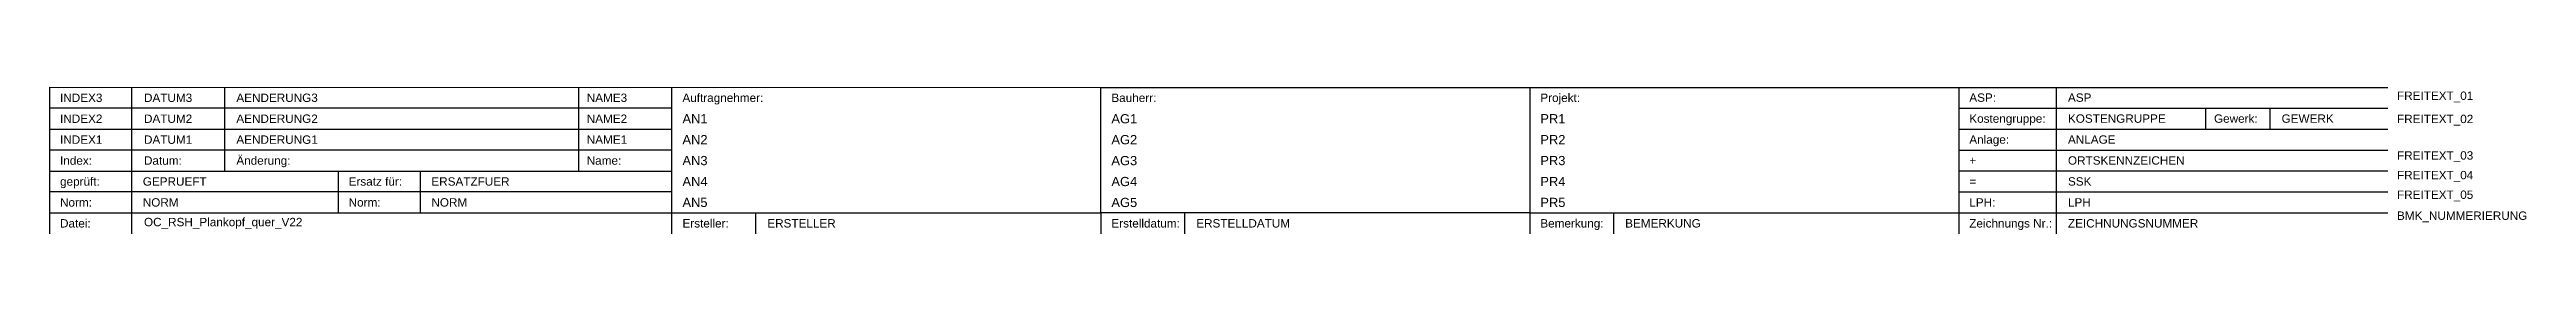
# Model space of a CAD drawing. Header units: millimetres. Extents: x 21 to 611, y 16 to 51.
import ezdxf
from ezdxf.enums import TextEntityAlignment as Align

# ---------------------------------------------------------------- set-up
doc = ezdxf.new("R2010")
doc.units = ezdxf.units.MM
doc.header["$LTSCALE"] = 100
doc.styles.add('Arial', font='arial.ttf')

msp = doc.modelspace()

# ---------------------------------------------------------------- linework, layer by layer
for p, q in [((21, 51), (271.45, 50.99)), ((21, 51), (21, 46)), ((40.5, 51), (40.5, 16)), ((169.27, 46), (169.27, 51)), ((475.82, 50.99), (475.82, 46.03)), ((499.11, 46.04), (499.11, 51.04)), ((475.82, 46.03), (578, 46.03)), ((475.82, 46.03), (475.82, 41.02)), ((499.11, 41.03), (499.11, 46.03)), ((534.61, 46.03), (534.61, 41.02)), ((550, 41.03), (550, 46.03)), ((21, 41), (21, 36)), ((169.27, 36), (169.27, 41)), ((475.82, 41.02), (578, 41.02)), ((475.82, 41.02), (475.82, 36.02)), ((475.82, 36.02), (578, 36.02)), ((475.82, 36.02), (475.82, 31.01)), ((499.11, 36.02), (499.11, 41.02)), ((499.11, 31.02), (499.11, 36.02)), ((21, 31), (21, 26)), ((109.25, 31), (109.25, 26)), ((169.27, 26), (169.27, 31)), ((475.82, 31.01), (578, 31.01)), ((475.82, 31.01), (475.82, 26)), ((499.11, 26.01), (499.11, 31.01)), ((109.25, 26), (109.25, 21)), ((475.82, 26.01), (578, 26)), ((475.82, 26), (475.82, 21)), ((499.11, 21), (499.11, 26)), ((21, 21), (21, 16)), ((169.27, 16), (169.27, 21)), ((169.27, 21), (271.45, 21)), ((189.27, 16), (189.27, 21)), ((271.45, 21), (271.45, 15.99)), ((291.45, 16), (291.45, 21)), ((373.63, 21.01), (373.63, 16)), ((373.63, 21), (578, 21)), ((393.63, 16), (393.63, 21)), ((475.82, 20.99), (475.82, 15.99)), ((499.11, 15.99), (499.11, 20.99))]:
    msp.add_line(p, q)
for points in [[(62.64, 51), (62.64, 31)], [(146.97, 51), (146.97, 31)], [(373.63, 50.99), (578, 50.99), (578, 50.99)], [(89.75, 31), (89.75, 21)]]:
    msp.add_lwpolyline(points)
for points in [[(271.45, 50.99), (373.63, 50.99), (373.63, 21), (271.45, 21)], [(21, 41), (169.27, 41), (169.27, 46), (21, 46)], [(21, 31), (169.27, 31), (169.27, 36), (21, 36)], [(21, 21), (169.27, 21), (169.27, 26), (21, 26)]]:
    msp.add_lwpolyline(points, close=True)

# ---------------------------------------------------------------- texts
at = {"style": 'Arial'}
for s, p in [('Auftragnehmer:', (171.77, 48.5)), ('Bauherr:', (273.95, 48.49)), ('Projekt:', (376.13, 48.5)), ('ASP:', (478.32, 48.54)), ('Kostengruppe:', (478.32, 43.53)), ('Gewerk:', (536.61, 43.53)), ('Anlage:', (478.32, 38.52)), ('geprüft:', (23.5, 28.5)), ('Index:', (23.5, 33.5)), ('Datum:', (43.5, 33.5)), ('Änderung:', (65.5, 33.5)), ('Ersatz für:', (92.25, 28.5)), ('Name:', (148.97, 33.5)), ('+', (478.32, 33.52)), ('Norm:', (23.5, 23.5)), ('Norm:', (92.25, 23.5)), ('=', (478.32, 28.51)), ('LPH:', (478.32, 23.5)), ('Datei:', (23.5, 18.5)), ('Ersteller:', (171.77, 18.5)), ('Erstelldatum:', (273.95, 18.5)), ('Bemerkung:', (376.13, 18.5)), ('Zeichnungs Nr.:', (478.32, 18.5))]:
    msp.add_text(s, height=2, dxfattribs=at).set_placement(p, align=Align.MIDDLE_LEFT)
at = {"insert": (43.5, 18.5), "char_height": 2, "attachment_point": 4, "style": 'Arial'}
msp.add_mtext('OC_RSH_Plankopf_quer_V22', dxfattribs=at)
at = {"style": 'Arial'}
for tag, height, p in [('INDEX3', 2, (23.5, 48.5)), ('DATUM3', 2, (43.5, 48.5)), ('AENDERUNG3', 2, (65.5, 48.5)), ('NAME3', 2, (148.97, 48.5)), ('ASP', 2, (501.82, 48.54)), ('INDEX2', 2, (23.5, 43.5)), ('DATUM2', 2, (43.5, 43.5)), ('AENDERUNG2', 2, (65.5, 43.5)), ('NAME2', 2, (148.97, 43.5)), ('AN1', 2.2, (171.77, 43.5)), ('AG1', 2.2, (273.95, 43.49)), ('PR1', 2.2, (376.13, 43.5)), ('KOSTENGRUPPE', 2, (501.82, 43.53)), ('GEWERK', 2, (552.71, 43.53)), ('INDEX1', 2, (23.5, 38.5)), ('DATUM1', 2, (43.5, 38.5)), ('AENDERUNG1', 2, (65.5, 38.5)), ('NAME1', 2, (148.97, 38.5)), ('AN2', 2.2, (171.77, 38.5)), ('AG2', 2.2, (273.95, 38.49)), ('PR2', 2.2, (376.13, 38.5)), ('ANLAGE', 2, (501.82, 38.52)), ('GEPRUEFT', 2, (43.21, 28.5)), ('ERSATZFUER', 2, (111.96, 28.5)), ('AN3', 2.2, (171.77, 33.5)), ('AN4', 2.2, (171.77, 28.5)), ('AG3', 2.2, (273.95, 33.49)), ('AG4', 2.2, (273.95, 28.49)), ('PR3', 2.2, (376.13, 33.5)), ('PR4', 2.2, (376.13, 28.5)), ('SSK', 2, (501.82, 28.51)), ('ORTSKENNZEICHEN', 2, (501.82, 33.52)), ('NORM', 2, (43.21, 23.5)), ('NORM', 2, (111.96, 23.5)), ('AN5', 2.2, (171.77, 23.5)), ('AG5', 2.2, (273.95, 23.49)), ('PR5', 2.2, (376.13, 23.5)), ('LPH', 2, (501.82, 23.5)), ('ERSTELLER', 2, (191.98, 18.5)), ('ERSTELLDATUM', 2, (294.16, 18.5)), ('BEMERKUNG', 2, (396.34, 18.5)), ('ZEICHNUNGSNUMMER', 2, (501.82, 18.5))]:
    msp.add_attdef(tag, text='', height=height, dxfattribs=at).set_placement(p, align=Align.MIDDLE_LEFT)
at = {"style": 'Arial', "flags": 1}
for tag, text, p in [('FREITEXT_01', '', (580.21, 49)), ('FREITEXT_02', '', (580.21, 43.45)), ('FREITEXT_03', '', (580.21, 34.72)), ('FREITEXT_04', '', (580.21, 30.03)), ('FREITEXT_05', '', (580.21, 25.34)), ('BMK_NUMMERIERUNG', 'Neustart', (580.21, 20.33))]:
    msp.add_attdef(tag, text=text, height=2, dxfattribs=at).set_placement(p, align=Align.MIDDLE_LEFT)

doc.saveas('drawing.dxf')
